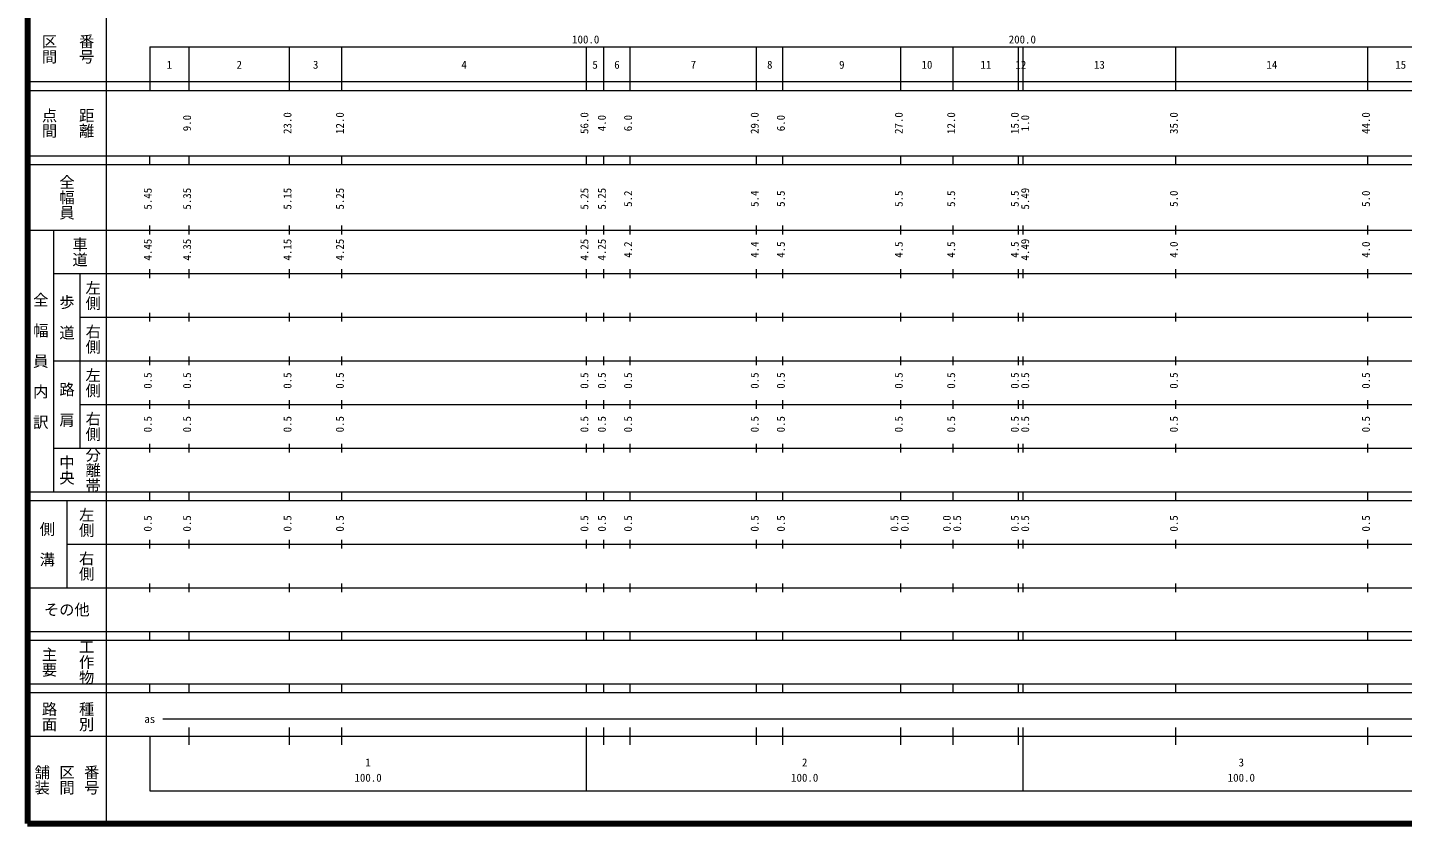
# Model space of a CAD drawing. Units: millimetres on the paper, enlarged 1000 times. Extents: x 40000 to 680000, y 20000 to 380000.
# Drawn here: x 40000 to 354915, y 20000 to 202409 of the extents above; entities that cross this region are included whole.
import ezdxf
from ezdxf.enums import TextEntityAlignment as Align

# ---------------------------------------------------------------- set-up
doc = ezdxf.new("R2010")
doc.units = ezdxf.units.MM
doc.header["$LTSCALE"] = 1000
doc.layers.add('M-TTL', color=2, linetype='Continuous', lineweight=140)
doc.layers.add('M-TTL-BAND', color=7, linetype='Continuous', lineweight=13)
doc.styles.add('@ＭＳ ゴシック', font='')
doc.styles.add('ＭＳ ゴシック', font='')
doc.styles.get('@ＭＳ ゴシック').set_extended_font_data('@MS Gothic')
doc.styles.get('ＭＳ ゴシック').set_extended_font_data('MS Gothic')

msp = doc.modelspace()

# ---------------------------------------------------------------- linework, layer by layer
at = {"layer": 'M-TTL'}
for p, q in [((40000, 380000), (40000, 20000)), ((40000, 20000), (680000, 20000))]:
    msp.add_line(p, q, dxfattribs=at)
at = {"layer": 'M-TTL-BAND'}
for p, q in [((58000, 370000), (58000, 20000)), ((68000, 198000), (579000, 198000)), ((68000, 198000), (68000, 188000)), ((77000, 188000), (77000, 198000)), ((100000, 188000), (100000, 198000)), ((112000, 188000), (112000, 198000)), ((168000, 188000), (168000, 198000)), ((172000, 188000), (172000, 198000)), ((178000, 188000), (178000, 198000)), ((207000, 188000), (207000, 198000)), ((213000, 188000), (213000, 198000)), ((240000, 188000), (240000, 198000)), ((252000, 188000), (252000, 198000)), ((267000, 188000), (267000, 198000)), ((268000, 188000), (268000, 198000)), ((303000, 188000), (303000, 198000)), ((347000, 188000), (347000, 198000)), ((40000, 190000), (579000, 190000)), ((40000, 188000), (579000, 188000)), ((40000, 173000), (579000, 173000)), ((40000, 171000), (579000, 171000)), ((68000, 171000), (68000, 173000)), ((77000, 171000), (77000, 173000)), ((100000, 171000), (100000, 173000)), ((112000, 171000), (112000, 173000)), ((168000, 171000), (168000, 173000)), ((172000, 171000), (172000, 173000)), ((178000, 171000), (178000, 173000)), ((207000, 171000), (207000, 173000)), ((213000, 171000), (213000, 173000)), ((240000, 171000), (240000, 173000)), ((252000, 171000), (252000, 173000)), ((267000, 171000), (267000, 173000)), ((268000, 171000), (268000, 173000)), ((303000, 171000), (303000, 173000)), ((347000, 171000), (347000, 173000)), ((40000, 156000), (579000, 156000)), ((46000, 96000), (46000, 156000)), ((68000, 155000), (68000, 157000)), ((77000, 155000), (77000, 157000)), ((100000, 155000), (100000, 157000)), ((112000, 155000), (112000, 157000)), ((168000, 155000), (168000, 157000)), ((172000, 155000), (172000, 157000)), ((178000, 155000), (178000, 157000)), ((207000, 155000), (207000, 157000)), ((213000, 155000), (213000, 157000)), ((240000, 155000), (240000, 157000)), ((252000, 155000), (252000, 157000)), ((267000, 155000), (267000, 157000)), ((268000, 155000), (268000, 157000)), ((303000, 155000), (303000, 157000)), ((347000, 155000), (347000, 157000)), ((46000, 146000), (579000, 146000)), ((52000, 146000), (52000, 106000)), ((68000, 145000), (68000, 147000)), ((77000, 145000), (77000, 147000)), ((100000, 145000), (100000, 147000)), ((112000, 145000), (112000, 147000)), ((168000, 145000), (168000, 147000)), ((172000, 145000), (172000, 147000)), ((178000, 145000), (178000, 147000)), ((207000, 145000), (207000, 147000)), ((213000, 145000), (213000, 147000)), ((240000, 145000), (240000, 147000)), ((252000, 145000), (252000, 147000)), ((267000, 145000), (267000, 147000)), ((268000, 145000), (268000, 147000)), ((303000, 145000), (303000, 147000)), ((347000, 145000), (347000, 147000)), ((52000, 136000), (579000, 136000)), ((68000, 135000), (68000, 137000)), ((77000, 135000), (77000, 137000)), ((100000, 135000), (100000, 137000)), ((112000, 135000), (112000, 137000)), ((168000, 135000), (168000, 137000)), ((172000, 135000), (172000, 137000)), ((178000, 135000), (178000, 137000)), ((207000, 135000), (207000, 137000)), ((213000, 135000), (213000, 137000)), ((240000, 135000), (240000, 137000)), ((252000, 135000), (252000, 137000)), ((267000, 135000), (267000, 137000)), ((268000, 135000), (268000, 137000)), ((303000, 135000), (303000, 137000)), ((347000, 135000), (347000, 137000)), ((46000, 126000), (579000, 126000)), ((68000, 125000), (68000, 127000)), ((77000, 125000), (77000, 127000)), ((100000, 125000), (100000, 127000)), ((112000, 125000), (112000, 127000)), ((168000, 125000), (168000, 127000)), ((172000, 125000), (172000, 127000)), ((178000, 125000), (178000, 127000)), ((207000, 125000), (207000, 127000)), ((213000, 125000), (213000, 127000)), ((240000, 125000), (240000, 127000)), ((252000, 125000), (252000, 127000)), ((267000, 125000), (267000, 127000)), ((268000, 125000), (268000, 127000)), ((303000, 125000), (303000, 127000)), ((347000, 125000), (347000, 127000)), ((68000, 115000), (68000, 117000)), ((77000, 115000), (77000, 117000)), ((100000, 115000), (100000, 117000)), ((112000, 115000), (112000, 117000)), ((168000, 115000), (168000, 117000)), ((172000, 115000), (172000, 117000)), ((178000, 115000), (178000, 117000)), ((207000, 115000), (207000, 117000)), ((213000, 115000), (213000, 117000)), ((240000, 115000), (240000, 117000)), ((252000, 115000), (252000, 117000)), ((267000, 115000), (267000, 117000)), ((268000, 115000), (268000, 117000)), ((303000, 115000), (303000, 117000)), ((347000, 115000), (347000, 117000)), ((52000, 116000), (579000, 116000)), ((46000, 106000), (579000, 106000)), ((68000, 105000), (68000, 107000)), ((77000, 105000), (77000, 107000)), ((100000, 105000), (100000, 107000)), ((112000, 105000), (112000, 107000)), ((168000, 105000), (168000, 107000)), ((172000, 105000), (172000, 107000)), ((178000, 105000), (178000, 107000)), ((207000, 105000), (207000, 107000)), ((213000, 105000), (213000, 107000)), ((240000, 105000), (240000, 107000)), ((252000, 105000), (252000, 107000)), ((267000, 105000), (267000, 107000)), ((268000, 105000), (268000, 107000)), ((303000, 105000), (303000, 107000)), ((347000, 105000), (347000, 107000)), ((40000, 96000), (579000, 96000)), ((68000, 94000), (68000, 96000)), ((77000, 94000), (77000, 96000)), ((100000, 94000), (100000, 96000)), ((112000, 94000), (112000, 96000)), ((168000, 94000), (168000, 96000)), ((172000, 94000), (172000, 96000)), ((178000, 94000), (178000, 96000)), ((207000, 94000), (207000, 96000)), ((213000, 94000), (213000, 96000)), ((240000, 94000), (240000, 96000)), ((252000, 94000), (252000, 96000)), ((267000, 94000), (267000, 96000)), ((268000, 94000), (268000, 96000)), ((303000, 94000), (303000, 96000)), ((347000, 94000), (347000, 96000)), ((40000, 94000), (579000, 94000)), ((49000, 94000), (49000, 74000)), ((49000, 84000), (579000, 84000)), ((68000, 83000), (68000, 85000)), ((77000, 83000), (77000, 85000)), ((100000, 83000), (100000, 85000)), ((112000, 83000), (112000, 85000)), ((168000, 83000), (168000, 85000)), ((172000, 83000), (172000, 85000)), ((178000, 83000), (178000, 85000)), ((207000, 83000), (207000, 85000)), ((213000, 83000), (213000, 85000)), ((240000, 83000), (240000, 85000)), ((252000, 83000), (252000, 85000)), ((267000, 83000), (267000, 85000)), ((268000, 83000), (268000, 85000)), ((303000, 83000), (303000, 85000)), ((347000, 83000), (347000, 85000)), ((40000, 74000), (579000, 74000)), ((68000, 73000), (68000, 75000)), ((77000, 73000), (77000, 75000)), ((100000, 73000), (100000, 75000)), ((112000, 73000), (112000, 75000)), ((168000, 73000), (168000, 75000)), ((172000, 73000), (172000, 75000)), ((178000, 73000), (178000, 75000)), ((207000, 73000), (207000, 75000)), ((213000, 73000), (213000, 75000)), ((240000, 73000), (240000, 75000)), ((252000, 73000), (252000, 75000)), ((267000, 73000), (267000, 75000)), ((268000, 73000), (268000, 75000)), ((303000, 73000), (303000, 75000)), ((347000, 73000), (347000, 75000)), ((40000, 64000), (579000, 64000)), ((68000, 62000), (68000, 64000)), ((77000, 62000), (77000, 64000)), ((100000, 62000), (100000, 64000)), ((112000, 62000), (112000, 64000)), ((168000, 62000), (168000, 64000)), ((172000, 62000), (172000, 64000)), ((178000, 62000), (178000, 64000)), ((207000, 62000), (207000, 64000)), ((213000, 62000), (213000, 64000)), ((240000, 62000), (240000, 64000)), ((252000, 62000), (252000, 64000)), ((267000, 62000), (267000, 64000)), ((268000, 62000), (268000, 64000)), ((303000, 62000), (303000, 64000)), ((347000, 62000), (347000, 64000)), ((40000, 62000), (579000, 62000)), ((40000, 52000), (579000, 52000)), ((68000, 50000), (68000, 52000)), ((77000, 50000), (77000, 52000)), ((100000, 50000), (100000, 52000)), ((112000, 50000), (112000, 52000)), ((168000, 50000), (168000, 52000)), ((172000, 50000), (172000, 52000)), ((178000, 50000), (178000, 52000)), ((207000, 50000), (207000, 52000)), ((213000, 50000), (213000, 52000)), ((240000, 50000), (240000, 52000)), ((252000, 50000), (252000, 52000)), ((267000, 50000), (267000, 52000)), ((268000, 50000), (268000, 52000)), ((303000, 50000), (303000, 52000)), ((347000, 50000), (347000, 52000)), ((40000, 50000), (579000, 50000)), ((71000, 44000), (567000, 44000)), ((77000, 38000), (77000, 42000)), ((100000, 38000), (100000, 42000)), ((112000, 38000), (112000, 42000)), ((168000, 27500), (168000, 42000)), ((172000, 38000), (172000, 42000)), ((178000, 38000), (178000, 42000)), ((207000, 38000), (207000, 42000)), ((213000, 38000), (213000, 42000)), ((240000, 38000), (240000, 42000)), ((252000, 38000), (252000, 42000)), ((267000, 38000), (267000, 42000)), ((268000, 27500), (268000, 42000)), ((303000, 38000), (303000, 42000)), ((347000, 38000), (347000, 42000)), ((40000, 40000), (579000, 40000)), ((68000, 40000), (68000, 27500)), ((68000, 27500), (579000, 27500))]:
    msp.add_line(p, q, dxfattribs=at)

# ---------------------------------------------------------------- texts
at = {"layer": 'M-TTL-BAND', "style": '@ＭＳ ゴシック'}
for s, p in [('区間', (45000, 197500)), ('番号', (53500, 197500)), ('点間', (45000, 180500)), ('距離', (53500, 180500)), ('全幅員', (49000, 163500)), ('車道', (52000, 151000)), ('左側', (55000, 141000)), ('全\u3000幅\u3000員\u3000内\u3000訳', (43000, 126000)), ('歩\u3000道', (49000, 136000)), ('右側', (55000, 131000)), ('左側', (55000, 121000)), ('路\u3000肩', (49000, 116000)), ('右側', (55000, 111000)), ('中央', (49000, 101000)), ('分離帯', (55000, 101000)), ('左側', (53500, 89000)), ('側\u3000溝', (44500, 84000)), ('右側', (53500, 79000)), ('主要', (45000, 57000)), ('工作物', (53500, 57000)), ('路面', (45000, 44500)), ('種別', (53500, 44500)), ('舗装', (43333, 30000)), ('区間', (49000, 30000)), ('番号', (54667, 30000))]:
    msp.add_text(s, height=2566, rotation=270, dxfattribs=at).set_placement(p, align=Align.MIDDLE_CENTER)
at = {"layer": 'M-TTL-BAND', "style": 'ＭＳ ゴシック'}
for s, p in [('100.0', (167844, 198195)), ('200.0', (267844, 198195)), ('1', (72500, 192405)), ('2', (88500, 192405)), ('3', (106000, 192405)), ('4', (140000, 192405)), ('5', (170000, 192405)), ('6', (175000, 192405)), ('7', (192500, 192405)), ('8', (210000, 192405)), ('9', (226500, 192405)), ('10', (246000, 192405)), ('11', (259500, 192405)), ('12', (267500, 192405)), ('13', (285500, 192405)), ('14', (325000, 192405)), ('15', (354500, 192405)), ('as', (68000, 42500)), ('1', (118000, 32523)), ('2', (218000, 32523)), ('3', (318000, 32523)), ('100.0', (118000, 29033)), ('100.0', (218000, 29033)), ('100.0', (318000, 29033))]:
    msp.add_text(s, height=1833, dxfattribs=at).set_placement(p, align=Align.BOTTOM_CENTER)
for s, p in [('23.0', (101000, 180500)), ('12.0', (113000, 180500)), ('56.0', (169000, 180500)), ('29.0', (208000, 180500)), ('27.0', (241000, 180500)), ('12.0', (253000, 180500)), ('15.0', (267579, 180500)), ('35.0', (304000, 180500)), ('44.0', (348000, 180500)), ('9.0', (78000, 180500)), ('4.0', (173000, 180500)), ('6.0', (179000, 180500)), ('6.0', (214000, 180500)), ('1.0', (269947, 180500)), ('5.45', (69000, 163174)), ('5.35', (78000, 163174)), ('5.15', (101000, 163174)), ('5.25', (113000, 163174)), ('5.25', (169000, 163174)), ('5.25', (173000, 163174)), ('5.2', (179000, 163174)), ('5.4', (208000, 163174)), ('5.5', (214000, 163174)), ('5.5', (241000, 163174)), ('5.5', (253000, 163174)), ('5.5', (267579, 163174)), ('5.49', (269947, 163174)), ('5.0', (304000, 163174)), ('5.0', (348000, 163174)), ('4.45', (69000, 151500)), ('4.35', (78000, 151500)), ('4.15', (101000, 151500)), ('4.25', (113000, 151500)), ('4.25', (169000, 151500)), ('4.25', (173000, 151500)), ('4.2', (179000, 151500)), ('4.4', (208000, 151500)), ('4.5', (214000, 151500)), ('4.5', (241000, 151500)), ('4.5', (253000, 151500)), ('4.5', (267579, 151500)), ('4.49', (269947, 151500)), ('4.0', (304000, 151500)), ('4.0', (348000, 151500)), ('0.5', (69000, 121500)), ('0.5', (78000, 121500)), ('0.5', (101000, 121500)), ('0.5', (113000, 121500)), ('0.5', (169000, 121500)), ('0.5', (173000, 121500)), ('0.5', (179000, 121500)), ('0.5', (208000, 121500)), ('0.5', (214000, 121500)), ('0.5', (241000, 121500)), ('0.5', (253000, 121500)), ('0.5', (267579, 121500)), ('0.5', (269947, 121500)), ('0.5', (304000, 121500)), ('0.5', (348000, 121500)), ('0.5', (69000, 111500)), ('0.5', (78000, 111500)), ('0.5', (101000, 111500)), ('0.5', (113000, 111500)), ('0.5', (169000, 111500)), ('0.5', (173000, 111500)), ('0.5', (179000, 111500)), ('0.5', (208000, 111500)), ('0.5', (214000, 111500)), ('0.5', (241000, 111500)), ('0.5', (253000, 111500)), ('0.5', (267579, 111500)), ('0.5', (269947, 111500)), ('0.5', (304000, 111500)), ('0.5', (348000, 111500)), ('0.5', (69000, 88764)), ('0.5', (78000, 88764)), ('0.5', (101000, 88764)), ('0.5', (113000, 88764)), ('0.5', (169000, 88764)), ('0.5', (173000, 88764)), ('0.5', (179000, 88764)), ('0.5', (208000, 88764)), ('0.5', (214000, 88764)), ('0.5', (240000, 88764)), ('0.0', (242370, 88764)), ('0.0', (252000, 88764)), ('0.5', (254370, 88764)), ('0.5', (267579, 88764)), ('0.5', (269947, 88764)), ('0.5', (304000, 88764)), ('0.5', (348000, 88764))]:
    msp.add_text(s, height=1833, rotation=90, dxfattribs=at).set_placement(p, align=Align.BOTTOM_CENTER)
msp.add_text('その他', height=2566, dxfattribs=at).set_placement((49000, 69000), align=Align.MIDDLE_CENTER)

doc.saveas('drawing.dxf')
